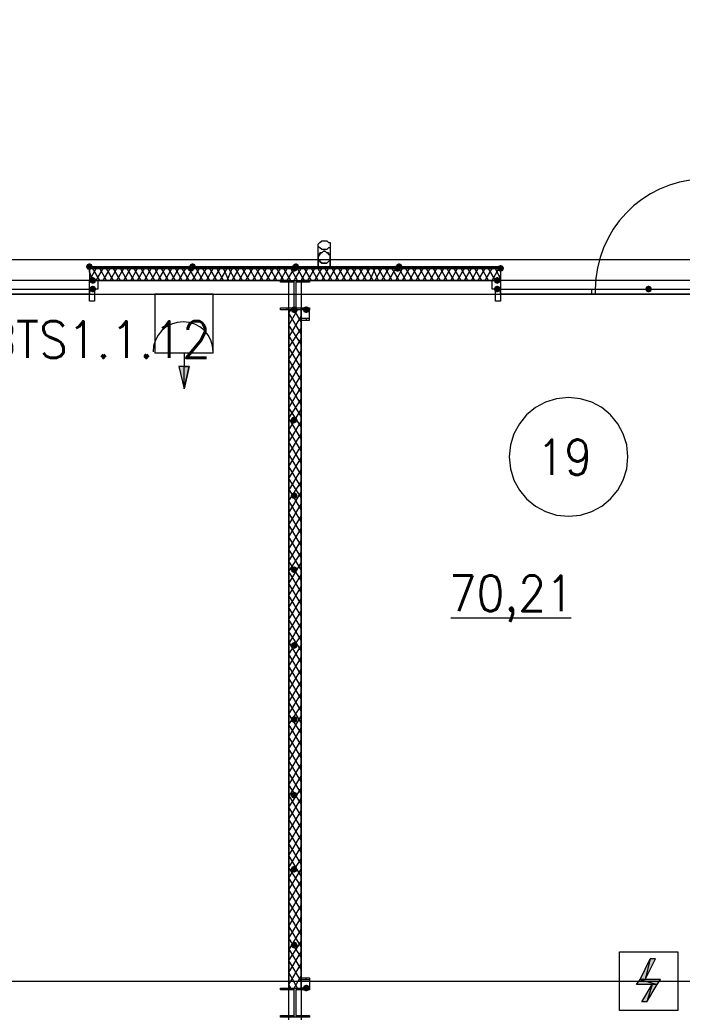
# Model space of a CAD drawing. Header units: millimetres. Extents: x 0 to 420, y 0 to 297.
# Drawn here: x 315.32 to 331.62, y 204.22 to 228.62 of the extents above; entities that cross this region are included whole.
import ezdxf

# ---------------------------------------------------------------- set-up
doc = ezdxf.new("R2010")
doc.units = ezdxf.units.MM
doc.styles.get("Standard").update_dxf_attribs({"font": 'STANDARD'})

msp = doc.modelspace()

# ---------------------------------------------------------------- hatches: boundary and pattern name
for color, points in [(254, [(317.119, 222.546333), (317.094129, 222.486537), (317.034333, 222.461667), (316.974538, 222.486537), (316.949667, 222.546333), (316.974537, 222.606129), (317.034333, 222.631), (317.094129, 222.606129)]), (254, [(319.616667, 222.504), (319.591796, 222.444204), (319.532, 222.419333), (319.472204, 222.444204), (319.447333, 222.504), (319.472204, 222.563796), (319.532, 222.588667), (319.591796, 222.563796)]), (254, [(319.659, 222.546333), (319.634129, 222.486537), (319.574333, 222.461667), (319.514537, 222.486537), (319.489667, 222.546333), (319.514537, 222.606129), (319.574333, 222.631), (319.634129, 222.606129)]), (254, [(322.156667, 222.504), (322.131796, 222.444204), (322.072, 222.419333), (322.012204, 222.444204), (321.987333, 222.504), (322.012204, 222.563796), (322.072, 222.588667), (322.131796, 222.563796)]), (254, [(322.156667, 222.504), (322.131796, 222.444204), (322.072, 222.419333), (322.012204, 222.444204), (321.987333, 222.504), (322.012204, 222.563796), (322.072, 222.588667), (322.131796, 222.563796)]), (254, [(322.199, 222.546333), (322.174129, 222.486537), (322.114333, 222.461667), (322.054537, 222.486537), (322.029667, 222.546333), (322.054537, 222.606129), (322.114333, 222.631), (322.174129, 222.606129)]), (254, [(322.199, 222.546333), (322.174129, 222.486537), (322.114333, 222.461667), (322.054537, 222.486537), (322.029667, 222.546333), (322.054537, 222.606129), (322.114333, 222.631), (322.174129, 222.606129)]), (254, [(324.696667, 222.504), (324.671796, 222.444204), (324.612, 222.419333), (324.552204, 222.444204), (324.527333, 222.504), (324.552204, 222.563796), (324.612, 222.588667), (324.671796, 222.563796)]), (254, [(324.739, 222.546333), (324.714129, 222.486537), (324.654333, 222.461667), (324.594538, 222.486537), (324.569667, 222.546333), (324.594537, 222.606129), (324.654333, 222.631), (324.714129, 222.606129)]), (254, [(327.236667, 222.504), (327.211796, 222.444204), (327.152, 222.419333), (327.092204, 222.444204), (327.067333, 222.504), (327.092204, 222.563796), (327.152, 222.588667), (327.211796, 222.563796)]), (7, [(317.203667, 222.207667), (317.178796, 222.147871), (317.119, 222.123), (317.059204, 222.147871), (317.034333, 222.207667), (317.059204, 222.267462), (317.119, 222.292333), (317.178796, 222.267463)]), (7, [(327.152, 222.207667), (327.127129, 222.147871), (327.067333, 222.123), (327.007538, 222.147871), (326.982667, 222.207667), (327.007537, 222.267462), (327.067333, 222.292333), (327.127129, 222.267463)]), (7, [(317.203667, 221.996), (317.178796, 221.936204), (317.119, 221.911333), (317.059204, 221.936204), (317.034333, 221.996), (317.059204, 222.055796), (317.119, 222.080667), (317.178796, 222.055796)]), (7, [(327.152, 221.996), (327.127129, 221.936204), (327.067333, 221.911333), (327.007538, 221.936204), (326.982667, 221.996), (327.007537, 222.055796), (327.067333, 222.080667), (327.127129, 222.055796)]), (7, [(330.877333, 221.996), (330.852462, 221.936204), (330.792667, 221.911333), (330.732871, 221.936204), (330.708, 221.996), (330.732871, 222.055796), (330.792667, 222.080667), (330.852462, 222.055796)]), (7, [(330.877333, 221.996), (330.852462, 221.936204), (330.792667, 221.911333), (330.732871, 221.936204), (330.708, 221.996), (330.732871, 222.055796), (330.792667, 222.080667), (330.852462, 222.055796)]), (7, [(322.156667, 221.488), (322.131796, 221.428204), (322.072, 221.403333), (322.012204, 221.428204), (321.987333, 221.488), (322.012204, 221.547796), (322.072, 221.572667), (322.131796, 221.547796)]), (7, [(322.453, 221.488), (322.428129, 221.428204), (322.368333, 221.403333), (322.308538, 221.428204), (322.283667, 221.488), (322.308537, 221.547796), (322.368333, 221.572667), (322.428129, 221.547796)]), (7, [(322.156667, 218.778667), (322.131796, 218.718871), (322.072, 218.694), (322.012204, 218.718871), (321.987333, 218.778667), (322.012204, 218.838462), (322.072, 218.863333), (322.131796, 218.838463)]), (7, [(322.156667, 216.916), (322.131796, 216.856204), (322.072, 216.831333), (322.012204, 216.856204), (321.987333, 216.916), (322.012204, 216.975796), (322.072, 217.000667), (322.131796, 216.975796)]), (7, [(322.156667, 215.095667), (322.131796, 215.035871), (322.072, 215.011), (322.012204, 215.035871), (321.987333, 215.095667), (322.012204, 215.155462), (322.072, 215.180333), (322.131796, 215.155463)]), (7, [(322.156667, 213.233), (322.131796, 213.173204), (322.072, 213.148333), (322.012204, 213.173204), (321.987333, 213.233), (322.012204, 213.292796), (322.072, 213.317667), (322.131796, 213.292796)]), (7, [(322.156667, 211.412667), (322.131796, 211.352871), (322.072, 211.328), (322.012204, 211.352871), (321.987333, 211.412667), (322.012204, 211.472462), (322.072, 211.497333), (322.131796, 211.472463)]), (7, [(322.156667, 209.55), (322.131796, 209.490204), (322.072, 209.465333), (322.012204, 209.490204), (321.987333, 209.55), (322.012204, 209.609796), (322.072, 209.634667), (322.131796, 209.609796)]), (7, [(322.156667, 207.729667), (322.131796, 207.669871), (322.072, 207.645), (322.012204, 207.669871), (321.987333, 207.729667), (322.012204, 207.789462), (322.072, 207.814333), (322.131796, 207.789463)]), (7, [(322.156667, 205.867), (322.131796, 205.807204), (322.072, 205.782333), (322.012204, 205.807204), (321.987333, 205.867), (322.012204, 205.926796), (322.072, 205.951667), (322.131796, 205.926796)]), (7, [(322.453, 204.808667), (322.428129, 204.748871), (322.368333, 204.724), (322.308538, 204.748871), (322.283667, 204.808667), (322.308537, 204.868462), (322.368333, 204.893333), (322.428129, 204.868463)])]:
    msp.add_hatch(color=color).paths.add_polyline_path(points, flags=0)
h = msp.add_hatch(color=7)
h.paths.add_polyline_path([(322.072, 222.546333), (317.034333, 222.546333), (322.072, 222.504)], flags=0)
h.paths.add_polyline_path([(317.034333, 222.546333), (322.072, 222.504), (317.034333, 222.504)], flags=0)
h = msp.add_hatch(color=7)
h.paths.add_polyline_path([(327.152, 222.546333), (322.114333, 222.546333), (327.152, 222.504)], flags=0)
h.paths.add_polyline_path([(322.114333, 222.546333), (327.152, 222.504), (322.114333, 222.504)], flags=0)
h = msp.add_hatch(color=6)
h.paths.add_polyline_path([(319.489667, 220.091), (319.362667, 219.540667), (319.362667, 220.091)], flags=0)
h.paths.add_polyline_path([(319.362667, 219.540667), (319.362667, 220.091), (319.235667, 220.091)], flags=0)
h = msp.add_hatch(color=1)
h.paths.add_polyline_path([(330.962, 205.528333), (330.835, 205.528333), (330.708, 205.020333)], flags=0)
h.paths.add_polyline_path([(330.835, 205.528333), (330.708, 205.020333), (330.581, 205.020333)], flags=0)
h = msp.add_hatch(color=1)
h.paths.add_polyline_path([(331.089, 205.020333), (330.581, 205.020333), (331.004334, 204.893333)], flags=0)
h.paths.add_polyline_path([(330.581, 205.020333), (331.004334, 204.893333), (330.496334, 204.893333)], flags=0)
h = msp.add_hatch(color=1)
h.paths.add_polyline_path([(331.004334, 204.893333), (330.877334, 204.893333), (330.750334, 204.469999)], flags=0)
h.paths.add_polyline_path([(330.877334, 204.893333), (330.750334, 204.469999), (330.623334, 204.469999)], flags=0)

# ---------------------------------------------------------------- linework, layer by layer
at = {"color": 7, "lineweight": 0}
for points in [[(113.03, 231.351667), (374.65, 231.351667), (374.65, 222.715667), (113.03, 222.715667)], [(322.664667, 223.054333), (322.664667, 223.096667), (322.707, 223.139), (322.749333, 223.181333), (322.791667, 223.181333), (322.834, 223.181333), (322.876333, 223.181333), (322.918667, 223.139), (322.961, 223.139), (322.961, 223.096667), (322.961, 223.054333), (322.961, 223.012), (322.918667, 223.012), (322.876333, 222.969667), (322.834, 222.969667), (322.791667, 222.969667), (322.749333, 222.969667), (322.707, 223.012)], [(322.537667, 222.546333), (322.664667, 222.546333), (322.664667, 222.758), (322.664667, 222.800333), (322.664667, 222.842667), (322.707, 222.842667), (322.707, 222.885), (322.749333, 222.885), (322.791667, 222.927333), (322.834, 222.927333), (322.876333, 222.885), (322.918667, 222.885), (322.918667, 222.842667), (322.961, 222.842667), (322.961, 222.800333), (322.961, 222.758), (322.961, 222.546333), (323.088, 222.546333), (322.961, 222.546333), (322.961, 222.758), (322.961, 222.800333), (322.961, 222.842667), (322.918667, 222.842667), (322.918667, 222.885), (322.876333, 222.885), (322.834, 222.927333), (322.791667, 222.927333), (322.749333, 222.885), (322.707, 222.885), (322.707, 222.842667), (322.664667, 222.800333), (322.664667, 222.758), (322.664667, 222.546333), (322.537667, 222.546333), (322.664667, 222.546333), (322.664667, 222.758), (322.664667, 222.800333), (322.664667, 222.842667), (322.707, 222.842667), (322.707, 222.885), (322.749333, 222.885), (322.791667, 222.927333), (322.834, 222.927333), (322.876333, 222.885), (322.918667, 222.885), (322.918667, 222.842667), (322.961, 222.842667), (322.961, 222.800333), (322.961, 222.758), (322.961, 222.546333), (323.088, 222.546333), (322.961, 222.546333), (322.961, 222.758), (322.961, 222.800333), (322.961, 222.842667), (322.918667, 222.842667), (322.918667, 222.885), (322.876333, 222.885), (322.834, 222.927333), (322.791667, 222.927333), (322.749333, 222.885), (322.707, 222.885), (322.707, 222.842667), (322.664667, 222.800333), (322.664667, 222.758), (322.664667, 222.546333), (322.537667, 222.546333), (322.664667, 222.546333), (322.664667, 222.758), (322.664667, 222.800333), (322.707, 222.842667), (322.707, 222.885), (322.749333, 222.885), (322.791667, 222.927333), (322.834, 222.927333), (322.876333, 222.885), (322.918667, 222.885), (322.918667, 222.842667), (322.961, 222.842667), (322.961, 222.800333), (322.961, 222.758), (322.961, 222.546333), (323.088, 222.546333), (322.961, 222.546333), (322.961, 222.758), (322.961, 222.800333), (322.961, 222.842667), (322.918667, 222.842667), (322.918667, 222.885), (322.876333, 222.885), (322.834, 222.927333), (322.791667, 222.927333), (322.749333, 222.885), (322.707, 222.885), (322.707, 222.842667), (322.664667, 222.842667), (322.664667, 222.800333), (322.664667, 222.758), (322.664667, 222.546333)], [(322.664667, 222.758), (322.664667, 222.715667), (322.707, 222.715667), (322.707, 222.673333), (322.749333, 222.631), (322.791667, 222.631), (322.834, 222.631), (322.876333, 222.631), (322.918667, 222.673333), (322.961, 222.715667), (322.961, 222.758), (322.961, 222.800333), (322.961, 222.842667), (322.918667, 222.842667), (322.918667, 222.885), (322.876333, 222.885), (322.834, 222.927333), (322.791667, 222.927333), (322.749333, 222.885), (322.707, 222.885), (322.707, 222.842667), (322.664667, 222.800333), (322.664667, 222.758), (322.664667, 222.800333), (322.707, 222.842667), (322.707, 222.885), (322.749333, 222.885), (322.791667, 222.927333), (322.834, 222.927333), (322.876333, 222.885), (322.918667, 222.885), (322.918667, 222.842667), (322.961, 222.842667), (322.961, 222.800333), (322.961, 222.758), (322.961, 222.715667), (322.918667, 222.673333), (322.876333, 222.631), (322.834, 222.631), (322.791667, 222.631), (322.749333, 222.631), (322.707, 222.673333), (322.707, 222.715667), (322.664667, 222.715667)], [(322.961, 222.758), (322.961, 222.715667), (322.918667, 222.673333), (322.876333, 222.631), (322.834, 222.631), (322.791667, 222.631), (322.749333, 222.631), (322.707, 222.673333), (322.707, 222.715667), (322.664667, 222.715667), (322.664667, 222.758), (322.664667, 222.800333), (322.707, 222.842667), (322.707, 222.885), (322.749333, 222.885), (322.791667, 222.927333), (322.834, 222.927333), (322.876333, 222.885), (322.918667, 222.885), (322.918667, 222.842667), (322.961, 222.842667), (322.961, 222.800333)], [(100.922667, 105.029), (386.715, 105.029), (386.715, 222.715667), (100.922667, 222.715667)], [(322.072, 222.546333), (317.034333, 222.546333), (322.072, 222.504)], [(317.034333, 222.546333), (322.072, 222.504), (317.034333, 222.504)], [(317.034333, 222.504), (322.072, 222.504), (322.072, 222.546333), (317.034333, 222.546333)], [(317.034333, 222.504), (322.072, 222.504), (322.072, 222.546333), (317.034333, 222.546333)], [(327.152, 222.546333), (322.114333, 222.546333), (327.152, 222.504)], [(322.114333, 222.546333), (327.152, 222.504), (322.114333, 222.504)], [(327.152, 222.546333), (322.114333, 222.546333), (322.114333, 222.504), (327.152, 222.504)], [(327.152, 222.546333), (322.114333, 222.546333), (322.114333, 222.504), (327.152, 222.504)], [(304.842333, 187.706), (321.945, 187.706), (321.945, 222.207667), (304.842333, 222.207667)], [(317.246, 221.996), (317.034333, 221.996), (317.034333, 222.207667), (317.246, 222.207667), (317.246, 221.996), (317.034333, 221.996), (317.034333, 222.207667), (317.246, 222.207667)], [(322.453, 221.488), (321.733333, 221.488), (321.733333, 221.530333), (322.072, 221.530333), (322.072, 222.165333), (321.733333, 222.165333), (321.733333, 222.207667), (322.453, 222.207667), (322.453, 222.165333), (322.114333, 222.165333), (322.114333, 221.530333), (322.453, 221.530333)], [(339.344, 187.706), (339.344, 222.207667), (322.241333, 222.207667), (322.241333, 187.706)], [(327.152, 221.996), (326.940333, 221.996), (326.940333, 222.207667), (327.152, 222.207667), (327.152, 221.996), (326.940333, 221.996), (326.940333, 222.207667), (327.152, 222.207667)], [(309.753, 221.996), (317.034333, 221.996), (317.034333, 221.869), (309.753, 221.869)], [(317.034333, 221.699667), (317.034333, 221.996), (317.161333, 221.996), (317.161333, 221.699667)], [(327.025, 221.699667), (327.025, 221.996), (327.152, 221.996), (327.152, 221.699667)], [(327.152, 221.996), (334.391, 221.996), (334.391, 221.869), (327.152, 221.869)], [(329.395667, 221.996), (329.480333, 221.996), (329.480333, 221.869), (329.395667, 221.869)], [(322.241333, 204.808667), (322.241333, 221.488), (321.945, 221.488), (321.945, 204.808667)], [(322.453, 221.488), (322.241333, 221.488), (322.241333, 221.276333), (322.453, 221.276333), (322.453, 221.488), (322.241333, 221.488), (322.241333, 221.234), (322.453, 221.234)], [(322.453, 204.808667), (322.241333, 204.808667), (322.241333, 205.020333), (322.453, 205.020333), (322.453, 204.808667), (322.241333, 204.808667), (322.241333, 205.062667), (322.453, 205.062667)], [(322.453, 204.089), (321.733333, 204.089), (321.733333, 204.131333), (322.072, 204.131333), (322.072, 204.766333), (321.733333, 204.766333), (321.733333, 204.808667), (322.453, 204.808667), (322.453, 204.766333), (322.114333, 204.766333), (322.114333, 204.131333), (322.453, 204.131333)]]:
    msp.add_lwpolyline(points, close=True, dxfattribs=at)
for points in [[(332.082343, 224.702311), (331.813817, 224.676496), (331.553736, 224.625552), (331.303316, 224.550749), (331.063773, 224.453358), (330.836325, 224.334647), (330.622185, 224.195889), (330.422572, 224.038352), (330.2387, 223.863306), (330.071786, 223.672023), (329.923047, 223.465771), (329.793697, 223.245822), (329.684954, 223.013445), (329.598034, 222.76991), (329.534151, 222.516488), (329.494524, 222.254448), (329.480367, 221.985061)], [(322.664667, 222.758), (322.664667, 223.054333)], [(322.961, 223.054333), (322.961, 222.758)], [(317.034333, 222.504), (322.072, 222.504), (317.034333, 222.504), (322.072, 222.546333)], [(322.114333, 222.546333), (327.152, 222.546333), (322.114333, 222.504), (327.152, 222.504)], [(317.034333, 222.419333), (317.034333, 222.504)], [(317.034333, 222.207667), (317.203667, 222.504)], [(317.034333, 222.504), (317.034333, 222.207667)], [(317.034333, 222.504), (317.034333, 222.207667)], [(327.152, 222.504), (317.034333, 222.504)], [(317.119, 222.207667), (317.034333, 222.419333)], [(317.288333, 222.207667), (317.119, 222.504)], [(317.203667, 222.207667), (317.373, 222.504)], [(317.457667, 222.207667), (317.288333, 222.504)], [(317.373, 222.207667), (317.542333, 222.504)], [(317.627, 222.207667), (317.457667, 222.504)], [(317.542333, 222.207667), (317.711667, 222.504)], [(317.796333, 222.207667), (317.627, 222.504)], [(317.711667, 222.207667), (317.881, 222.504)], [(317.965667, 222.207667), (317.796333, 222.504)], [(317.881, 222.207667), (318.050333, 222.504)], [(318.135, 222.207667), (317.965667, 222.504)], [(318.050333, 222.207667), (318.219667, 222.504)], [(318.304333, 222.207667), (318.135, 222.504)], [(318.219667, 222.207667), (318.389, 222.504)], [(318.473667, 222.207667), (318.304333, 222.504)], [(318.389, 222.207667), (318.558333, 222.504)], [(318.643, 222.207667), (318.473667, 222.504)], [(318.558333, 222.207667), (318.727667, 222.504)], [(318.812333, 222.207667), (318.643, 222.504)], [(318.727667, 222.207667), (318.897, 222.504)], [(318.981667, 222.207667), (318.812333, 222.504)], [(318.897, 222.207667), (319.066333, 222.504)], [(319.151, 222.207667), (318.981667, 222.504)], [(319.066333, 222.207667), (319.235667, 222.504)], [(319.320333, 222.207667), (319.151, 222.504)], [(319.235667, 222.207667), (319.405, 222.504)], [(319.489667, 222.207667), (319.320333, 222.504)], [(319.405, 222.207667), (319.574333, 222.504)], [(319.659, 222.207667), (319.489667, 222.504)], [(319.574333, 222.207667), (319.743667, 222.504)], [(319.828333, 222.207667), (319.659, 222.504)], [(319.743667, 222.207667), (319.913, 222.504)], [(319.997667, 222.207667), (319.828333, 222.504)], [(319.913, 222.207667), (320.082333, 222.504)], [(320.167, 222.207667), (319.997667, 222.504)], [(320.082333, 222.207667), (320.251667, 222.504)], [(320.336333, 222.207667), (320.167, 222.504)], [(320.251667, 222.207667), (320.421, 222.504)], [(320.463333, 222.207667), (320.336333, 222.504)], [(320.421, 222.207667), (320.548, 222.504)], [(320.632667, 222.207667), (320.463333, 222.504)], [(320.548, 222.207667), (320.717333, 222.504)], [(320.802, 222.207667), (320.632667, 222.504)], [(320.717333, 222.207667), (320.886667, 222.504)], [(320.971333, 222.207667), (320.802, 222.504)], [(320.886667, 222.207667), (321.056, 222.504)], [(321.140667, 222.207667), (320.971333, 222.504)], [(321.056, 222.207667), (321.225333, 222.504)], [(321.31, 222.207667), (321.140667, 222.504)], [(321.225333, 222.207667), (321.394667, 222.504)], [(321.479333, 222.207667), (321.31, 222.504)], [(321.394667, 222.207667), (321.564, 222.504)], [(321.648667, 222.207667), (321.479333, 222.504)], [(321.564, 222.207667), (321.733333, 222.504)], [(321.818, 222.207667), (321.648667, 222.504)], [(321.733333, 222.207667), (321.902667, 222.504)], [(321.987333, 222.207667), (321.818, 222.504)], [(321.902667, 222.207667), (322.072, 222.504)], [(322.156667, 222.207667), (321.987333, 222.504)], [(322.072, 222.207667), (322.241333, 222.504)], [(322.326, 222.207667), (322.156667, 222.504)], [(322.241333, 222.207667), (322.410667, 222.504)], [(322.495333, 222.207667), (322.326, 222.504)], [(322.410667, 222.207667), (322.58, 222.504)], [(322.664667, 222.207667), (322.495333, 222.504)], [(322.58, 222.207667), (322.749333, 222.504)], [(322.834, 222.207667), (322.664667, 222.504)], [(322.749333, 222.207667), (322.918667, 222.504)], [(323.003333, 222.207667), (322.834, 222.504)], [(322.918667, 222.207667), (323.088, 222.504)], [(323.172667, 222.207667), (323.003333, 222.504)], [(323.088, 222.207667), (323.257333, 222.504)], [(323.342, 222.207667), (323.172667, 222.504)], [(323.257333, 222.207667), (323.426667, 222.504)], [(323.511333, 222.207667), (323.342, 222.504)], [(323.426667, 222.207667), (323.596, 222.504)], [(323.680667, 222.207667), (323.511333, 222.504)], [(323.596, 222.207667), (323.765333, 222.504)], [(323.85, 222.207667), (323.680667, 222.504)], [(323.765333, 222.207667), (323.934667, 222.504)], [(324.019333, 222.207667), (323.85, 222.504)], [(323.934667, 222.207667), (324.061667, 222.504)], [(324.146333, 222.207667), (324.019333, 222.504)], [(324.061667, 222.207667), (324.231, 222.504)], [(324.315667, 222.207667), (324.146333, 222.504)], [(324.231, 222.207667), (324.400333, 222.504)], [(324.485, 222.207667), (324.315667, 222.504)], [(324.400333, 222.207667), (324.569667, 222.504)], [(324.654333, 222.207667), (324.485, 222.504)], [(324.569667, 222.207667), (324.739, 222.504)], [(324.823667, 222.207667), (324.654333, 222.504)], [(324.739, 222.207667), (324.908333, 222.504)], [(324.993, 222.207667), (324.823667, 222.504)], [(324.908333, 222.207667), (325.077667, 222.504)], [(325.162333, 222.207667), (324.993, 222.504)], [(325.077667, 222.207667), (325.247, 222.504)], [(325.331667, 222.207667), (325.162333, 222.504)], [(325.247, 222.207667), (325.416333, 222.504)], [(325.501, 222.207667), (325.331667, 222.504)], [(325.416333, 222.207667), (325.585667, 222.504)], [(325.670333, 222.207667), (325.501, 222.504)], [(325.585667, 222.207667), (325.755, 222.504)], [(325.839667, 222.207667), (325.670333, 222.504)], [(325.755, 222.207667), (325.924333, 222.504)], [(326.009, 222.207667), (325.839667, 222.504)], [(325.924333, 222.207667), (326.093667, 222.504)], [(326.178333, 222.207667), (326.009, 222.504)], [(326.093667, 222.207667), (326.263, 222.504)], [(326.347667, 222.207667), (326.178333, 222.504)], [(326.263, 222.207667), (326.432333, 222.504)], [(326.517, 222.207667), (326.347667, 222.504)], [(326.432333, 222.207667), (326.601667, 222.504)], [(326.686333, 222.207667), (326.517, 222.504)], [(326.601667, 222.207667), (326.771, 222.504)], [(326.855667, 222.207667), (326.686333, 222.504)], [(326.771, 222.207667), (326.940333, 222.504)], [(327.025, 222.207667), (326.855667, 222.504)], [(326.940333, 222.207667), (327.109667, 222.504)], [(327.152, 222.25), (327.025, 222.504)], [(327.109667, 222.207667), (327.152, 222.334667)], [(327.152, 222.504), (327.152, 222.207667)], [(327.152, 222.504), (327.152, 222.207667)], [(317.034333, 222.080667), (317.034333, 222.207667), (313.393667, 222.207667)], [(313.393667, 221.996), (317.034333, 221.996), (317.034333, 222.080667)], [(317.161333, 222.207667), (327.025, 222.207667)], [(321.733333, 222.165333), (321.733333, 222.207667)], [(321.902667, 222.165333), (321.902667, 222.207667)], [(322.072, 221.488), (322.072, 222.207667)], [(322.283667, 222.165333), (322.283667, 222.207667)], [(322.453, 222.165333), (322.453, 222.207667)], [(330.792667, 222.207667), (327.152, 222.207667), (327.152, 222.080667)], [(327.152, 222.080667), (327.152, 221.996), (330.792667, 221.996)], [(334.391, 222.080667), (334.391, 222.207667), (330.792667, 222.207667)], [(330.792667, 221.996), (334.391, 221.996), (334.391, 222.080667)], [(321.733333, 221.488), (321.733333, 221.530333)], [(321.902667, 221.488), (321.902667, 221.530333)], [(321.945, 221.403333), (321.987333, 221.488)], [(321.945, 221.107), (322.156667, 221.488)], [(322.241333, 220.895333), (321.945, 221.403333)], [(321.945, 220.810667), (322.241333, 221.318667)], [(322.241333, 221.191667), (322.072, 221.488)], [(322.283667, 221.488), (322.283667, 221.530333)], [(322.453, 221.488), (322.453, 221.530333)], [(322.241333, 220.641333), (321.945, 221.107)], [(322.368333, 221.276333), (322.368333, 221.234)], [(321.945, 220.556667), (322.241333, 221.022333)], [(322.241333, 220.345), (321.945, 220.853)], [(321.945, 220.260333), (322.241333, 220.768333)], [(322.241333, 220.048667), (321.945, 220.556667)], [(321.945, 219.964), (322.241333, 220.472)], [(322.241333, 219.752333), (321.945, 220.260333)], [(321.945, 219.667667), (322.241333, 220.175667)], [(322.241333, 219.456), (321.945, 219.964)], [(321.945, 219.371333), (322.241333, 219.879333)], [(322.241333, 219.159667), (321.945, 219.667667)], [(321.945, 219.075), (322.241333, 219.583)], [(322.241333, 218.863333), (321.945, 219.371333)], [(321.945, 218.821), (322.241333, 219.286667)], [(330.284667, 217.8685), (330.254995, 218.162844), (330.169894, 218.436996), (330.035238, 218.685083), (329.856899, 218.901232), (329.640749, 219.079572), (329.392662, 219.214228), (329.11851, 219.299328), (328.824167, 219.329), (328.529823, 219.299328), (328.255671, 219.214228), (328.007584, 219.079572), (327.791434, 218.901232), (327.613095, 218.685083), (327.478439, 218.436996), (327.393339, 218.162844), (327.363667, 217.8685)], [(322.241333, 218.609333), (321.945, 219.075)], [(321.945, 218.524667), (322.241333, 219.032667)], [(322.241333, 218.313), (321.945, 218.821)], [(321.945, 218.228333), (322.241333, 218.736333)], [(322.241333, 218.016667), (321.945, 218.524667)], [(321.945, 217.932), (322.241333, 218.44)], [(322.241333, 217.720333), (321.945, 218.228333)], [(321.945, 217.635667), (322.241333, 218.143667)], [(322.241333, 217.424), (321.945, 217.932)], [(321.945, 217.339333), (322.241333, 217.847333)], [(327.363667, 217.8685), (327.393339, 217.574156), (327.478439, 217.300004), (327.613095, 217.051917), (327.791434, 216.835768), (328.007584, 216.657428), (328.255671, 216.522772), (328.529823, 216.437672), (328.824167, 216.408), (329.11851, 216.437672), (329.392662, 216.522772), (329.640749, 216.657428), (329.856899, 216.835768), (330.035238, 217.051917), (330.169894, 217.300004), (330.254995, 217.574156), (330.284667, 217.8685)], [(322.241333, 217.127667), (321.945, 217.635667)], [(321.945, 217.043), (322.241333, 217.551)], [(322.241333, 216.873667), (321.945, 217.339333)], [(321.945, 216.789), (322.241333, 217.254667)], [(322.241333, 216.577333), (321.945, 217.085333)], [(321.945, 216.492667), (322.241333, 217.000667)], [(322.241333, 216.281), (321.945, 216.789)], [(321.945, 216.196333), (322.241333, 216.704333)], [(322.241333, 215.984667), (321.945, 216.492667)], [(321.945, 215.9), (322.241333, 216.408)], [(322.241333, 215.688333), (321.945, 216.196333)], [(321.945, 215.603667), (322.241333, 216.111667)], [(322.241333, 215.392), (321.945, 215.9)], [(321.945, 215.307333), (322.241333, 215.815333)], [(322.241333, 215.095667), (321.945, 215.603667)], [(321.945, 215.053333), (322.241333, 215.519)], [(322.241333, 214.841667), (321.945, 215.307333)], [(321.945, 214.757), (322.241333, 215.265)], [(322.241333, 214.545333), (321.945, 215.053333)], [(321.945, 214.460667), (322.241333, 214.968667)], [(322.241333, 214.249), (321.945, 214.757)], [(321.945, 214.164333), (322.241333, 214.672333)], [(322.241333, 213.952667), (321.945, 214.460667)], [(321.945, 213.868), (322.241333, 214.376)], [(322.241333, 213.656333), (321.945, 214.164333)], [(321.945, 213.571667), (322.241333, 214.079667)], [(322.241333, 213.36), (321.945, 213.868)], [(321.945, 213.275333), (322.241333, 213.783333)], [(325.924333, 213.910333), (328.887667, 213.910333)], [(322.241333, 213.106), (321.945, 213.571667)], [(321.945, 213.021333), (322.241333, 213.487)], [(322.241333, 212.809667), (321.945, 213.317667)], [(321.945, 212.725), (322.241333, 213.233)], [(322.241333, 212.513333), (321.945, 213.021333)], [(321.945, 212.428667), (322.241333, 212.936667)], [(322.241333, 212.217), (321.945, 212.725)], [(321.945, 212.132333), (322.241333, 212.640333)], [(322.241333, 211.920667), (321.945, 212.428667)], [(321.945, 211.836), (322.241333, 212.344)], [(322.241333, 211.624333), (321.945, 212.132333)], [(321.945, 211.539667), (322.241333, 212.047667)], [(322.241333, 211.328), (321.945, 211.836)], [(321.945, 211.285667), (322.241333, 211.751333)], [(322.241333, 211.074), (321.945, 211.539667)], [(321.945, 210.989333), (322.241333, 211.497333)], [(322.241333, 210.777667), (321.945, 211.285667)], [(321.945, 210.693), (322.241333, 211.201)], [(322.241333, 210.481333), (321.945, 210.989333)], [(321.945, 210.396667), (322.241333, 210.904667)], [(322.241333, 210.185), (321.945, 210.693)], [(321.945, 210.100333), (322.241333, 210.608333)], [(322.241333, 209.888667), (321.945, 210.396667)], [(321.945, 209.804), (322.241333, 210.312)], [(322.241333, 209.592333), (321.945, 210.100333)], [(321.945, 209.507667), (322.241333, 210.015667)], [(322.241333, 209.338333), (321.945, 209.804)], [(321.945, 209.253667), (322.241333, 209.719333)], [(322.241333, 209.042), (321.945, 209.55)], [(321.945, 208.957333), (322.241333, 209.465333)], [(322.241333, 208.745667), (321.945, 209.253667)], [(321.945, 208.661), (322.241333, 209.169)], [(322.241333, 208.449333), (321.945, 208.957333)], [(321.945, 208.364667), (322.241333, 208.872667)], [(322.241333, 208.153), (321.945, 208.661)], [(321.945, 208.068333), (322.241333, 208.576333)], [(322.241333, 207.856667), (321.945, 208.364667)], [(321.945, 207.772), (322.241333, 208.28)], [(322.241333, 207.560333), (321.945, 208.068333)], [(321.945, 207.518), (322.241333, 207.983667)], [(322.241333, 207.306333), (321.945, 207.772)], [(321.945, 207.221667), (322.241333, 207.729667)], [(322.241333, 207.01), (321.945, 207.518)], [(321.945, 206.925333), (322.241333, 207.433333)], [(322.241333, 206.713667), (321.945, 207.221667)], [(321.945, 206.629), (322.241333, 207.137)], [(322.241333, 206.417333), (321.945, 206.925333)], [(321.945, 206.332667), (322.241333, 206.840667)], [(322.241333, 206.121), (321.945, 206.629)], [(321.945, 206.036333), (322.241333, 206.544333)], [(322.241333, 205.824667), (321.945, 206.332667)], [(321.945, 205.74), (322.241333, 206.248)], [(322.241333, 205.570667), (321.945, 206.036333)], [(321.945, 205.486), (322.241333, 205.951667)], [(322.241333, 205.274333), (321.945, 205.782333)], [(321.945, 205.189667), (322.241333, 205.697667)], [(330.073, 205.697666), (331.512334, 205.697666)], [(322.241333, 204.978), (321.945, 205.486)], [(321.945, 204.893333), (322.241333, 205.401333)], [(322.156667, 204.808667), (321.945, 205.189667)], [(322.072, 204.808667), (322.241333, 205.105)], [(322.368333, 205.020333), (322.368333, 205.062667)], [(321.733333, 204.766333), (321.733333, 204.808667)], [(321.902667, 204.766333), (321.902667, 204.808667)], [(321.987333, 204.808667), (321.945, 204.893333)], [(322.072, 204.089), (322.072, 204.808667)], [(322.283667, 204.766333), (322.283667, 204.808667)], [(322.453, 204.766333), (322.453, 204.808667)]]:
    msp.add_lwpolyline(points, dxfattribs=at)
at = {"color": 6, "lineweight": 0}
for points in [[(134.704667, 221.869), (354.795667, 221.869), (367.411, 221.869), (367.411, 215.392), (376.851333, 215.392), (379.645333, 215.392), (379.645333, 191.135), (373.168333, 191.135), (373.168333, 163.872333), (372.999, 163.872333), (373.168333, 163.872333), (373.168333, 127.973667), (379.941667, 127.973667), (379.941667, 112.352667), (375.369667, 112.352667), (368.257667, 112.352667), (368.257667, 105.875667), (266.530667, 105.875667), (120.734667, 105.875667)], [(320.082333, 220.450833), (320.067282, 220.600137), (320.024115, 220.739199), (319.955811, 220.865041), (319.865349, 220.974682), (319.755707, 221.065144), (319.629866, 221.133448), (319.490804, 221.176616), (319.3415, 221.191667), (319.192196, 221.176616), (319.053134, 221.133448), (318.927293, 221.065144), (318.817651, 220.974682), (318.727189, 220.865041), (318.658885, 220.739199), (318.615718, 220.600137), (318.600667, 220.450833)], [(319.362667, 220.429667), (319.362667, 220.091), (319.235667, 220.091), (319.362667, 219.540667), (319.489667, 220.091), (319.362667, 220.091)]]:
    msp.add_lwpolyline(points, dxfattribs=at)
for points in [[(318.643, 221.869), (318.643, 220.429667), (320.082333, 220.429667), (320.082333, 221.869)], [(319.362667, 219.540667), (319.362667, 220.091), (319.235667, 220.091)], [(319.489667, 220.091), (319.362667, 219.540667), (319.362667, 220.091)]]:
    msp.add_lwpolyline(points, close=True, dxfattribs=at)
at = {"color": 1, "lineweight": 0}
msp.add_lwpolyline([(125.095001, 171.915666), (243.840001, 171.915666), (243.840001, 176.656999), (243.840001, 177.376666), (243.840001, 195.368333), (243.840001, 204.977999), (348.191667, 204.977999), (361.188, 204.977999), (361.188, 219.328999), (377.952, 219.328999), (377.952, 203.369333), (370.924667, 203.369333)], dxfattribs=at)
for points in [[(331.512334, 204.258333), (330.073, 204.258333), (330.073, 205.697666), (331.512334, 205.697666)], [(330.835, 205.528333), (330.708, 205.020333), (330.581, 205.020333)], [(330.962, 205.528333), (330.835, 205.528333), (330.708, 205.020333)], [(330.581, 205.020333), (331.004334, 204.893333), (330.496334, 204.893333)], [(331.089, 205.020333), (330.581, 205.020333), (331.004334, 204.893333)], [(330.877334, 204.893333), (330.750334, 204.469999), (330.623334, 204.469999)], [(331.004334, 204.893333), (330.877334, 204.893333), (330.750334, 204.469999)]]:
    msp.add_lwpolyline(points, close=True, dxfattribs=at)

# ---------------------------------------------------------------- texts
at = {"color": 7, "attachment_point": 1}
for s, insert, char_height, width in [('BTS1.1.12', (314.494326, 221.204234), 0.90157, 4.90854759), ('19', (328.040993, 218.29603), 0.872032, 0.872032), ('70,21', (325.881986, 214.9517), 0.872032, 2.56764978)]:
    msp.add_mtext(s, dxfattribs=dict(at, insert=insert, char_height=char_height, width=width))

doc.saveas('drawing.dxf')
